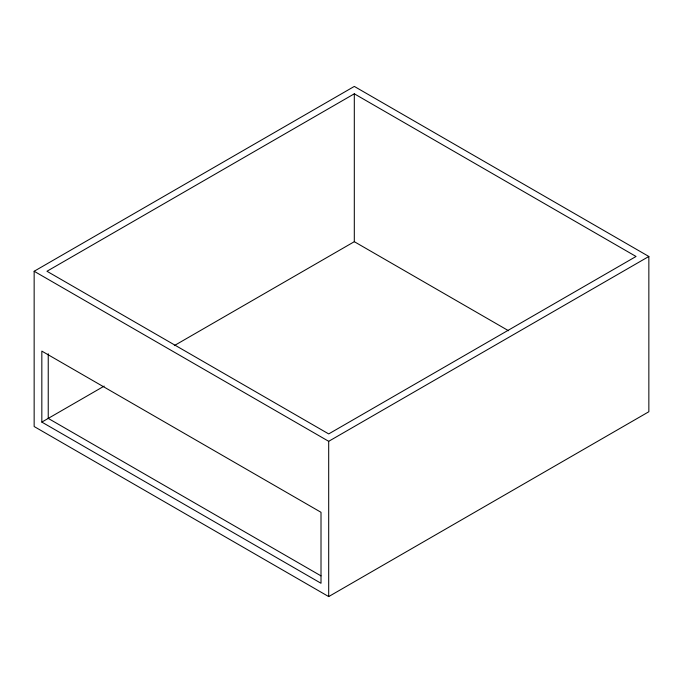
<?xml version="1.0" encoding="UTF-8"?>
<svg xmlns="http://www.w3.org/2000/svg" width="683" height="683" viewBox="0 0 683 683"><rect width="100%" height="100%" fill="white"/><g stroke="black" fill="none" stroke-linecap="round" stroke-linejoin="round"><path stroke-width="1.02" d="M34.15 271.262L354.306 86.417L648.85 256.475L648.85 411.738L328.694 596.583L34.15 426.525L34.15 271.262L328.694 441.312L648.85 256.475M354.306 93.81L46.956 271.262L328.694 433.918L636.044 256.475L354.306 93.81L354.306 241.688L174.327 345.598M41.834 422.094L321.01 583.273L321.01 512.293L41.834 351.113L41.834 422.094L104.183 386.1M354.306 241.688L508.57 330.751M320.967 575.854L48.237 418.397L48.237 353.768M328.694 441.312L328.694 596.583"/></g></svg>
